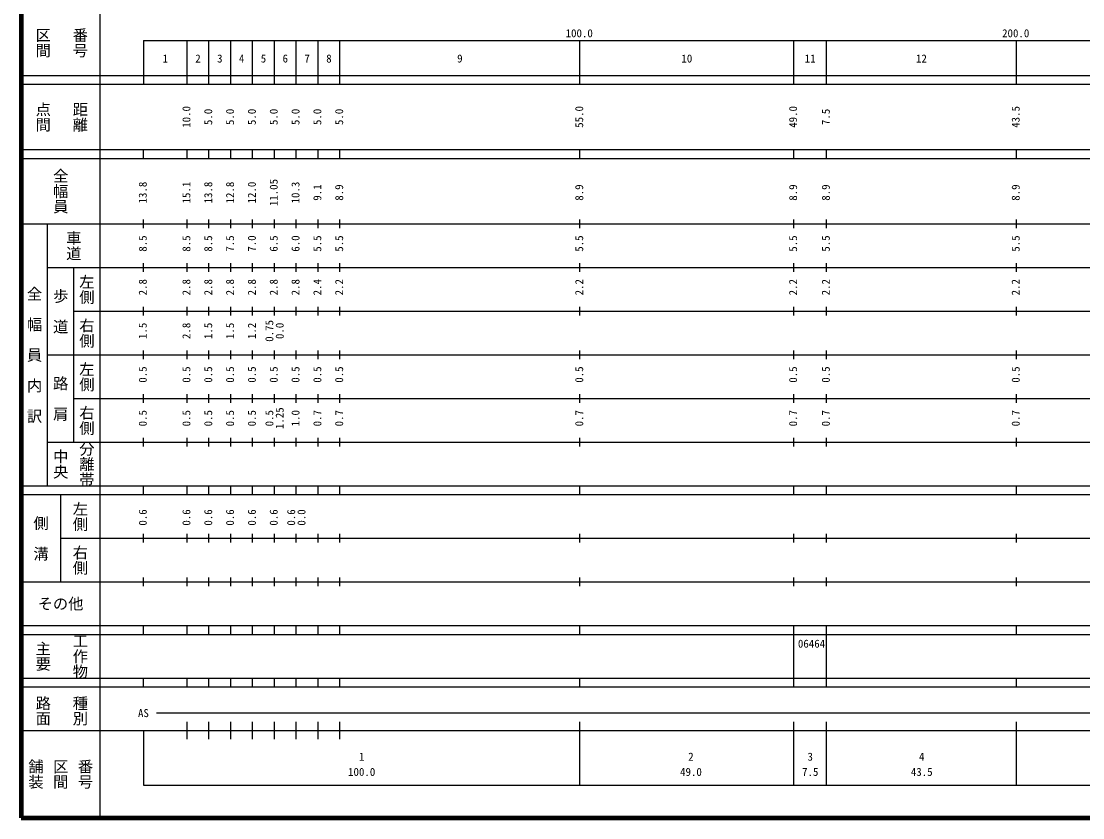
# Model space of a CAD drawing. Units: millimetres on the paper, enlarged 1000 times. Extents: x 40000 to 680000, y 20000 to 380000.
# Drawn here: x 40000 to 283212, y 20000 to 202409 of the extents above; entities that cross this region are included whole.
import ezdxf
from ezdxf.enums import TextEntityAlignment as Align

# ---------------------------------------------------------------- set-up
doc = ezdxf.new("R2010")
doc.units = ezdxf.units.MM
doc.header["$LTSCALE"] = 1000
doc.layers.add('M-TTL', color=2, linetype='Continuous', lineweight=140)
doc.layers.add('M-TTL-BAND', color=7, linetype='Continuous', lineweight=25)
doc.styles.add('@ＭＳ ゴシック', font='')
doc.styles.add('ＭＳ ゴシック', font='')
doc.styles.get('@ＭＳ ゴシック').set_extended_font_data('@MS Gothic')
doc.styles.get('ＭＳ ゴシック').set_extended_font_data('MS Gothic')

msp = doc.modelspace()

# ---------------------------------------------------------------- linework, layer by layer
at = {"layer": 'M-TTL'}
for p, q in [((40000, 380000), (40000, 20000)), ((40000, 20000), (680000, 20000))]:
    msp.add_line(p, q, dxfattribs=at)
at = {"layer": 'M-TTL-BAND'}
for p, q in [((58000, 370000), (58000, 20000)), ((68000, 198000), (579000, 198000)), ((68000, 198000), (68000, 188000)), ((78000, 188000), (78000, 198000)), ((83000, 188000), (83000, 198000)), ((88000, 188000), (88000, 198000)), ((93000, 188000), (93000, 198000)), ((98000, 188000), (98000, 198000)), ((103000, 188000), (103000, 198000)), ((108000, 188000), (108000, 198000)), ((113000, 188000), (113000, 198000)), ((168000, 188000), (168000, 198000)), ((217000, 188000), (217000, 198000)), ((224500, 188000), (224500, 198000)), ((268000, 188000), (268000, 198000)), ((40000, 190000), (579000, 190000)), ((40000, 188000), (579000, 188000)), ((40000, 173000), (579000, 173000)), ((68000, 171000), (68000, 173000)), ((78000, 171000), (78000, 173000)), ((83000, 171000), (83000, 173000)), ((88000, 171000), (88000, 173000)), ((93000, 171000), (93000, 173000)), ((98000, 171000), (98000, 173000)), ((103000, 171000), (103000, 173000)), ((108000, 171000), (108000, 173000)), ((113000, 171000), (113000, 173000)), ((168000, 171000), (168000, 173000)), ((217000, 171000), (217000, 173000)), ((224500, 171000), (224500, 173000)), ((268000, 171000), (268000, 173000)), ((40000, 171000), (579000, 171000)), ((40000, 156000), (579000, 156000)), ((46000, 96000), (46000, 156000)), ((68000, 155000), (68000, 157000)), ((78000, 155000), (78000, 157000)), ((83000, 155000), (83000, 157000)), ((88000, 155000), (88000, 157000)), ((93000, 155000), (93000, 157000)), ((98000, 155000), (98000, 157000)), ((103000, 155000), (103000, 157000)), ((108000, 155000), (108000, 157000)), ((113000, 155000), (113000, 157000)), ((168000, 155000), (168000, 157000)), ((217000, 155000), (217000, 157000)), ((224500, 155000), (224500, 157000)), ((268000, 155000), (268000, 157000)), ((46000, 146000), (579000, 146000)), ((52000, 146000), (52000, 106000)), ((68000, 145000), (68000, 147000)), ((78000, 145000), (78000, 147000)), ((83000, 145000), (83000, 147000)), ((88000, 145000), (88000, 147000)), ((93000, 145000), (93000, 147000)), ((98000, 145000), (98000, 147000)), ((103000, 145000), (103000, 147000)), ((108000, 145000), (108000, 147000)), ((113000, 145000), (113000, 147000)), ((168000, 145000), (168000, 147000)), ((217000, 145000), (217000, 147000)), ((224500, 145000), (224500, 147000)), ((268000, 145000), (268000, 147000)), ((68000, 135000), (68000, 137000)), ((78000, 135000), (78000, 137000)), ((83000, 135000), (83000, 137000)), ((88000, 135000), (88000, 137000)), ((93000, 135000), (93000, 137000)), ((98000, 135000), (98000, 137000)), ((103000, 135000), (103000, 137000)), ((108000, 135000), (108000, 137000)), ((113000, 135000), (113000, 137000)), ((168000, 135000), (168000, 137000)), ((217000, 135000), (217000, 137000)), ((224500, 135000), (224500, 137000)), ((268000, 135000), (268000, 137000)), ((52000, 136000), (579000, 136000)), ((68000, 125000), (68000, 127000)), ((78000, 125000), (78000, 127000)), ((83000, 125000), (83000, 127000)), ((88000, 125000), (88000, 127000)), ((93000, 125000), (93000, 127000)), ((98000, 125000), (98000, 127000)), ((103000, 125000), (103000, 127000)), ((108000, 125000), (108000, 127000)), ((113000, 125000), (113000, 127000)), ((168000, 125000), (168000, 127000)), ((217000, 125000), (217000, 127000)), ((224500, 125000), (224500, 127000)), ((268000, 125000), (268000, 127000)), ((46000, 126000), (579000, 126000)), ((68000, 115000), (68000, 117000)), ((78000, 115000), (78000, 117000)), ((83000, 115000), (83000, 117000)), ((88000, 115000), (88000, 117000)), ((93000, 115000), (93000, 117000)), ((98000, 115000), (98000, 117000)), ((103000, 115000), (103000, 117000)), ((108000, 115000), (108000, 117000)), ((113000, 115000), (113000, 117000)), ((168000, 115000), (168000, 117000)), ((217000, 115000), (217000, 117000)), ((224500, 115000), (224500, 117000)), ((268000, 115000), (268000, 117000)), ((52000, 116000), (579000, 116000)), ((46000, 106000), (579000, 106000)), ((68000, 105000), (68000, 107000)), ((78000, 105000), (78000, 107000)), ((83000, 105000), (83000, 107000)), ((88000, 105000), (88000, 107000)), ((93000, 105000), (93000, 107000)), ((98000, 105000), (98000, 107000)), ((103000, 105000), (103000, 107000)), ((108000, 105000), (108000, 107000)), ((113000, 105000), (113000, 107000)), ((168000, 105000), (168000, 107000)), ((217000, 105000), (217000, 107000)), ((224500, 105000), (224500, 107000)), ((268000, 105000), (268000, 107000)), ((40000, 96000), (579000, 96000)), ((68000, 94000), (68000, 96000)), ((78000, 94000), (78000, 96000)), ((83000, 94000), (83000, 96000)), ((88000, 94000), (88000, 96000)), ((93000, 94000), (93000, 96000)), ((98000, 94000), (98000, 96000)), ((103000, 94000), (103000, 96000)), ((108000, 94000), (108000, 96000)), ((113000, 94000), (113000, 96000)), ((168000, 94000), (168000, 96000)), ((217000, 94000), (217000, 96000)), ((224500, 94000), (224500, 96000)), ((268000, 94000), (268000, 96000)), ((40000, 94000), (579000, 94000)), ((49000, 94000), (49000, 74000)), ((49000, 84000), (579000, 84000)), ((68000, 83000), (68000, 85000)), ((78000, 83000), (78000, 85000)), ((83000, 83000), (83000, 85000)), ((88000, 83000), (88000, 85000)), ((93000, 83000), (93000, 85000)), ((98000, 83000), (98000, 85000)), ((103000, 83000), (103000, 85000)), ((108000, 83000), (108000, 85000)), ((113000, 83000), (113000, 85000)), ((168000, 83000), (168000, 85000)), ((217000, 83000), (217000, 85000)), ((224500, 83000), (224500, 85000)), ((268000, 83000), (268000, 85000)), ((40000, 74000), (579000, 74000)), ((68000, 73000), (68000, 75000)), ((78000, 73000), (78000, 75000)), ((83000, 73000), (83000, 75000)), ((88000, 73000), (88000, 75000)), ((93000, 73000), (93000, 75000)), ((98000, 73000), (98000, 75000)), ((103000, 73000), (103000, 75000)), ((108000, 73000), (108000, 75000)), ((113000, 73000), (113000, 75000)), ((168000, 73000), (168000, 75000)), ((217000, 73000), (217000, 75000)), ((224500, 73000), (224500, 75000)), ((268000, 73000), (268000, 75000)), ((40000, 64000), (579000, 64000)), ((68000, 62000), (68000, 64000)), ((78000, 62000), (78000, 64000)), ((83000, 62000), (83000, 64000)), ((88000, 62000), (88000, 64000)), ((93000, 62000), (93000, 64000)), ((98000, 62000), (98000, 64000)), ((103000, 62000), (103000, 64000)), ((108000, 62000), (108000, 64000)), ((113000, 62000), (113000, 64000)), ((168000, 62000), (168000, 64000)), ((217000, 62000), (217000, 64000)), ((224500, 62000), (224500, 64000)), ((268000, 62000), (268000, 64000)), ((40000, 62000), (579000, 62000)), ((217000, 52000), (217000, 62000)), ((224500, 52000), (224500, 62000)), ((40000, 52000), (579000, 52000)), ((68000, 50000), (68000, 52000)), ((78000, 50000), (78000, 52000)), ((83000, 50000), (83000, 52000)), ((88000, 50000), (88000, 52000)), ((93000, 50000), (93000, 52000)), ((98000, 50000), (98000, 52000)), ((103000, 50000), (103000, 52000)), ((108000, 50000), (108000, 52000)), ((113000, 50000), (113000, 52000)), ((168000, 50000), (168000, 52000)), ((217000, 50000), (217000, 52000)), ((224500, 50000), (224500, 52000)), ((268000, 50000), (268000, 52000)), ((40000, 50000), (579000, 50000)), ((71000, 44000), (565000, 44000)), ((78000, 38000), (78000, 42000)), ((83000, 38000), (83000, 42000)), ((88000, 38000), (88000, 42000)), ((93000, 38000), (93000, 42000)), ((98000, 38000), (98000, 42000)), ((103000, 38000), (103000, 42000)), ((108000, 38000), (108000, 42000)), ((113000, 38000), (113000, 42000)), ((168000, 27500), (168000, 42000)), ((217000, 38000), (217000, 42000)), ((224500, 38000), (224500, 42000)), ((268000, 27500), (268000, 42000)), ((40000, 40000), (579000, 40000)), ((68000, 40000), (68000, 27500)), ((217000, 27500), (217000, 38000)), ((224500, 27500), (224500, 38000)), ((68000, 27500), (579000, 27500))]:
    msp.add_line(p, q, dxfattribs=at)

# ---------------------------------------------------------------- texts
at = {"layer": 'M-TTL-BAND', "style": '@ＭＳ ゴシック'}
for s, p in [('区間', (45000, 197500)), ('番号', (53500, 197500)), ('点間', (45000, 180500)), ('距離', (53500, 180500)), ('全幅員', (49000, 163500)), ('車道', (52000, 151000)), ('左側', (55000, 141000)), ('全\u3000幅\u3000員\u3000内\u3000訳', (43000, 126000)), ('歩\u3000道', (49000, 136000)), ('右側', (55000, 131000)), ('左側', (55000, 121000)), ('路\u3000肩', (49000, 116000)), ('右側', (55000, 111000)), ('分離帯', (55000, 101000)), ('中央', (49000, 101000)), ('左側', (53500, 89000)), ('側\u3000溝', (44500, 84000)), ('右側', (53500, 79000)), ('工作物', (53500, 57000)), ('主要', (45000, 57000)), ('路面', (45000, 44500)), ('種別', (53500, 44500)), ('舗装', (43333, 30000)), ('区間', (49000, 30000)), ('番号', (54667, 30000))]:
    msp.add_text(s, height=2566, rotation=270, dxfattribs=at).set_placement(p, align=Align.MIDDLE_CENTER)
at = {"layer": 'M-TTL-BAND', "style": 'ＭＳ ゴシック'}
for s, p in [('100.0', (167844, 198195)), ('200.0', (267844, 198195)), ('1', (73000, 192405)), ('2', (80500, 192405)), ('3', (85500, 192405)), ('4', (90500, 192405)), ('5', (95500, 192405)), ('6', (100500, 192405)), ('7', (105500, 192405)), ('8', (110500, 192405)), ('9', (140500, 192405)), ('10', (192500, 192405)), ('11', (220750, 192405)), ('12', (246250, 192405)), ('AS', (68000, 42500)), ('1', (118000, 32523)), ('2', (193442, 32523)), ('3', (220768, 32523)), ('4', (246319, 32523)), ('100.0', (118000, 29033)), ('49.0', (193442, 29033)), ('7.5', (220768, 29033)), ('43.5', (246319, 29033))]:
    msp.add_text(s, height=1833, dxfattribs=at).set_placement(p, align=Align.BOTTOM_CENTER)
for s, p in [('10.0', (79302, 180500)), ('55.0', (169302, 180500)), ('49.0', (218302, 180500)), ('43.5', (269302, 180500)), ('5.0', (84302, 180500)), ('5.0', (89302, 180500)), ('5.0', (94302, 180500)), ('5.0', (99302, 180500)), ('5.0', (104302, 180500)), ('5.0', (109302, 180500)), ('5.0', (114302, 180500)), ('7.5', (225802, 180500)), ('13.8', (69302, 163174)), ('15.1', (79302, 163174)), ('13.8', (84302, 163174)), ('12.8', (89302, 163174)), ('12.0', (94302, 163174)), ('11.05', (99302, 163174)), ('10.3', (104302, 163174)), ('9.1', (109302, 163174)), ('8.9', (114302, 163174)), ('8.9', (169302, 163174)), ('8.9', (218302, 163174)), ('8.9', (225802, 163174)), ('8.9', (269302, 163174)), ('7.0', (94302, 151500)), ('6.0', (104302, 151500)), ('8.5', (69302, 151500)), ('8.5', (79302, 151500)), ('8.5', (84302, 151500)), ('7.5', (89302, 151500)), ('6.5', (99302, 151500)), ('5.5', (109302, 151500)), ('5.5', (114302, 151500)), ('5.5', (169302, 151500)), ('5.5', (218302, 151500)), ('5.5', (225802, 151500)), ('5.5', (269302, 151500)), ('2.8', (69302, 141500)), ('2.8', (79302, 141500)), ('2.8', (84302, 141500)), ('2.8', (89302, 141500)), ('2.8', (94302, 141500)), ('2.8', (99302, 141500)), ('2.8', (104302, 141500)), ('2.4', (109302, 141500)), ('2.2', (114302, 141500)), ('2.2', (169302, 141500)), ('2.2', (218302, 141500)), ('2.2', (225802, 141500)), ('2.2', (269302, 141500)), ('0.75', (98302, 131500)), ('1.5', (69302, 131500)), ('2.8', (79302, 131500)), ('1.5', (84302, 131500)), ('1.5', (89302, 131500)), ('1.2', (94302, 131500)), ('0.0', (100672, 131500)), ('0.5', (69302, 121500)), ('0.5', (79302, 121500)), ('0.5', (84302, 121500)), ('0.5', (89302, 121500)), ('0.5', (94302, 121500)), ('0.5', (99302, 121500)), ('0.5', (104302, 121500)), ('0.5', (109302, 121500)), ('0.5', (114302, 121500)), ('0.5', (169302, 121500)), ('0.5', (218302, 121500)), ('0.5', (225802, 121500)), ('0.5', (269302, 121500)), ('0.5', (69302, 111500)), ('0.5', (79302, 111500)), ('0.5', (84302, 111500)), ('0.5', (89302, 111500)), ('0.5', (94302, 111500)), ('0.5', (98302, 111500)), ('1.25', (100672, 111500)), ('1.0', (104302, 111500)), ('0.7', (109302, 111500)), ('0.7', (114302, 111500)), ('0.7', (169302, 111500)), ('0.7', (218302, 111500)), ('0.7', (225802, 111500)), ('0.7', (269302, 111500)), ('0.6', (69302, 88764)), ('0.6', (79302, 88764)), ('0.6', (84302, 88764)), ('0.6', (89302, 88764)), ('0.6', (94302, 88764)), ('0.6', (99302, 88764)), ('0.6', (103302, 88764)), ('0.0', (105672, 88764))]:
    msp.add_text(s, height=1833, rotation=90, dxfattribs=at).set_placement(p, align=Align.BOTTOM_CENTER)
msp.add_text('その他', height=2566, dxfattribs=at).set_placement((49000, 69000), align=Align.MIDDLE_CENTER)
msp.add_text('06464', height=1833, dxfattribs=at).set_placement((217948, 58405), align=Align.BOTTOM_LEFT)

doc.saveas('drawing.dxf')
